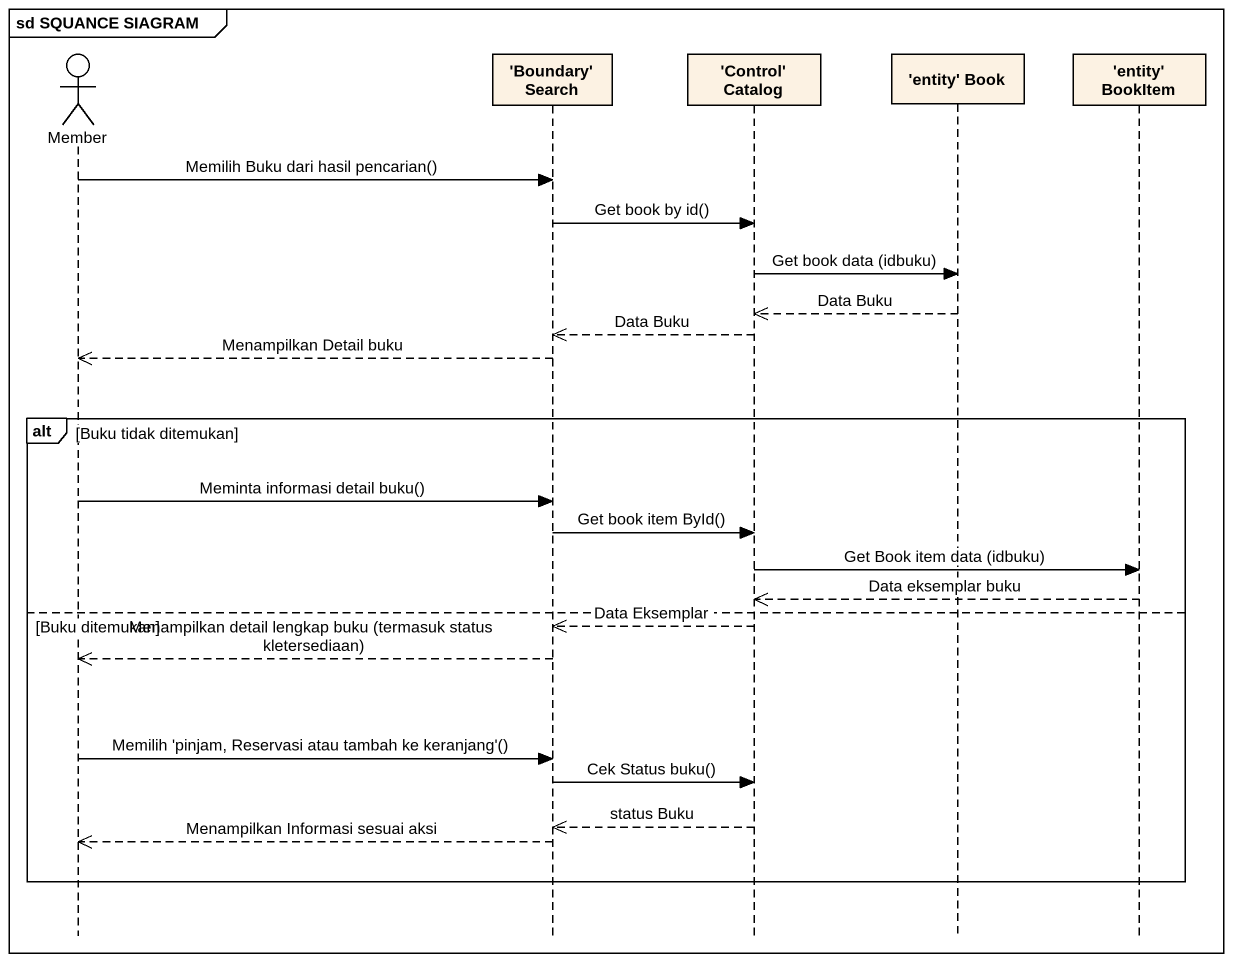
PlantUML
@startuml
mainframe sd SQUANCE SIAGRAM
hide footbox
actor Member
participant "'Boundary' Search" as Boundary_Search
participant "'Control' Catalog" as Control_Catalog
participant "'entity' Book" as entity_Book
participant "'entity' BookItem" as entity_BookItem

Member -> Boundary_Search : Memilih Buku dari hasil pencarian()
Boundary_Search -> Control_Catalog : Get book by id()
Control_Catalog -> entity_Book : Get book data (idbuku)
entity_Book -->> Control_Catalog : Data Buku
Control_Catalog -->> Boundary_Search : Data Buku
Boundary_Search -->> Member : Menampilkan Detail buku
alt Buku tidak ditemukan
  Member -> Boundary_Search : Meminta informasi detail buku()
  Boundary_Search -> Control_Catalog : Get book item ById()
  Control_Catalog -> entity_BookItem : Get Book item data (idbuku)
  entity_BookItem -->> Control_Catalog : Data eksemplar buku
else Buku ditemukan
  Control_Catalog -->> Boundary_Search : Data Eksemplar
  Boundary_Search -->> Member : Menampilkan detail lengkap buku (termasuk status kletersediaan)
  Member -> Boundary_Search : Memilih 'pinjam, Reservasi atau tambah ke keranjang'()
  Boundary_Search -> Control_Catalog : Cek Status buku()
  Control_Catalog -->> Boundary_Search : status Buku
  Boundary_Search -->> Member : Menampilkan Informasi sesuai aksi
end
@enduml
